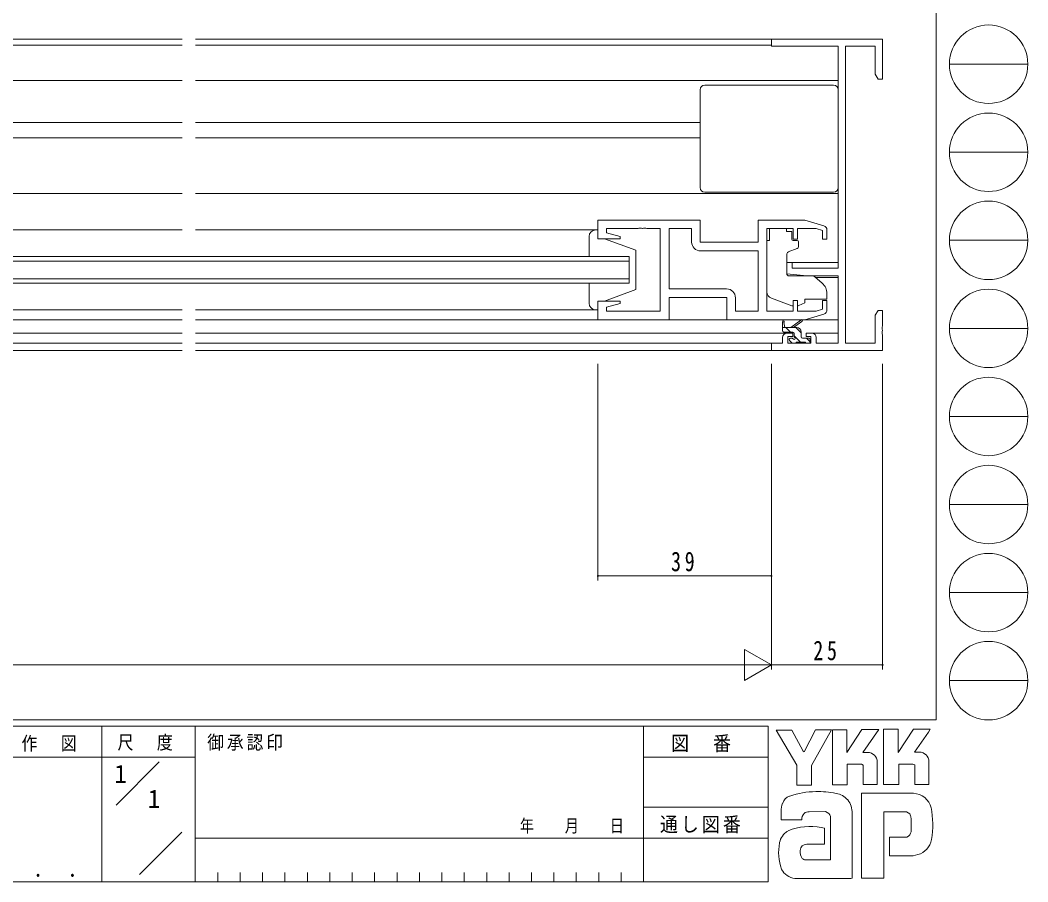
# Model space of a CAD drawing. Units: millimetres on the paper. Extents: x -397 to 397, y -282 to 282.
# Drawn here: x 170.1 to 396.7, y -282.1 to -88.4 of the extents above; entities that cross this region are included whole.
import ezdxf
from ezdxf.enums import TextEntityAlignment as Align

# ---------------------------------------------------------------- set-up
doc = ezdxf.new("R2010")
doc.units = ezdxf.units.MM
for name, color, linetype, lineweight in [('0-1_YKK_ZWAK', 7, 'Continuous', 18), ('0-3_YKK_11', 7, 'Continuous', 18), ('0-4_YKK_12', 2, 'Continuous', 18), ('0-5_YKK_13', 4, 'Continuous', 18), ('0-7_YKK_D', 6, 'Continuous', 18)]:
    doc.layers.add(name, color=color, linetype=linetype, lineweight=lineweight)
doc.layers.add('0-2_USER1', color=7, linetype='Continuous')
doc.styles.add('ＭＳ ゴシック', font='')
doc.styles.get('ＭＳ ゴシック').set_extended_font_data('MS Gothic')

msp = doc.modelspace()

# ---------------------------------------------------------------- linework, layer by layer
at = {"layer": '0-1_YKK_ZWAK'}
for p, q in [((376.092, 279.3), (376.092, -245.7)), ((379.068, -98.308), (396.708, -98.308)), ((379.068, -118.104), (396.708, -118.104)), ((379.068, -137.9), (396.708, -137.9)), ((379.068, -157.696), (396.708, -157.696)), ((379.068, -177.492), (396.708, -177.492)), ((379.068, -197.288), (396.708, -197.288)), ((379.068, -217.084), (396.708, -217.084)), ((379.068, -236.88), (396.708, -236.88)), ((376.092, -245.7), (-393.908, -245.7)), ((338.292, -247.1), (-393.908, -247.1)), ((188.492, -247.1), (188.492, -282.1)), ((209.492, -247.1), (209.492, -282.1)), ((310.291, -247.1), (310.291, -282.1)), ((338.292, -247.1), (338.292, -282.1)), ((340.129, -248.006), (343.642, -248.006)), ((344.724, -255.899), (340.129, -248.006)), ((348.928, -247.898), (346.372, -252.871)), ((352.751, -260.331), (352.751, -247.925)), ((364.266, -247.817), (367.537, -247.817)), ((364.266, -260.223), (364.266, -247.817)), ((370.969, -247.817), (374.753, -247.817)), ((374.375, -248.465), (371.253, -252.925)), ((374.753, -247.817), (374.375, -248.465)), ((360.671, -253.006), (359.632, -253.006)), ((372.292, -252.925), (371.253, -252.925)), ((189.476, -254.099), (121.292, -254.099)), ((189.476, -254.099), (209.492, -254.099)), ((191.662, -264.836), (201.355, -255.143)), ((310.291, -254.1), (338.292, -254.1)), ((359.266, -255.682), (356.076, -255.682)), ((362.833, -255.169), (362.833, -260.25)), ((367.672, -255.655), (367.672, -260.223)), ((370.861, -255.655), (367.672, -255.655)), ((371.294, -255.817), (370.861, -255.655)), ((371.294, -260.196), (371.294, -255.817)), ((374.456, -255.169), (374.456, -260.196)), ((367.672, -260.223), (364.266, -260.223)), ((371.294, -260.146), (371.344, -260.196)), ((374.456, -260.196), (371.294, -260.196)), ((370.915, -262.196), (359.32, -262.196)), ((359.32, -262.196), (359.32, -281.306)), ((310.291, -265.299), (338.292, -265.299)), ((341.21, -268.17), (341.21, -266.241)), ((351.238, -266.305), (347.54, -266.375)), ((357.211, -266.683), (357.211, -281.279)), ((364.347, -266.359), (368.996, -266.359)), ((364.347, -281.306), (364.347, -266.359)), ((345.859, -268.17), (341.21, -268.17)), ((352.319, -277.171), (352.319, -267.44)), ((370.465, -267.856), (370.483, -270.491)), ((196.964, -280.445), (206.488, -270.921)), ((209.492, -272.3), (310.291, -272.3)), ((338.292, -272.299), (310.291, -272.299)), ((350.967, -273.63), (346.973, -273.635)), ((365.563, -272.089), (365.563, -276.225)), ((369.104, -272.089), (365.563, -272.089)), ((365.563, -276.225), (370.888, -276.225)), ((370.888, -276.225), (371.969, -275.982)), ((346.697, -277.171), (352.319, -277.171)), ((351.886, -277.171), (352.238, -277.171)), ((352.319, -277.17), (352.32, -277.171)), ((214.532, -280), (214.532, -282.1)), ((219.572, -280), (219.572, -282.1)), ((224.612, -280), (224.612, -282.1)), ((229.652, -280), (229.652, -282.1)), ((234.692, -280), (234.692, -282.1)), ((239.732, -280), (239.732, -282.1)), ((244.772, -280), (244.772, -282.1)), ((249.812, -280), (249.812, -282.1)), ((254.852, -280), (254.852, -282.1)), ((259.892, -280), (259.892, -282.1)), ((264.932, -280), (264.932, -282.1)), ((269.972, -280), (269.972, -282.1)), ((275.012, -280), (275.012, -282.1)), ((280.052, -280), (280.052, -282.1)), ((285.092, -280), (285.092, -282.1)), ((290.132, -280), (290.132, -282.1)), ((295.172, -280), (295.172, -282.1)), ((300.211, -280), (300.211, -282.1)), ((305.251, -280), (305.251, -282.1)), ((-393.908, -282.1), (338.292, -282.1)), ((345.859, -281.36), (344.372, -281.36)), ((356.887, -281.333), (345.859, -281.36)), ((357.211, -281.279), (356.887, -281.333))]:
    msp.add_line(p, q, dxfattribs=at)
for points in [[(343.642, -248.006), (346.156, -252.709), (346.372, -252.871)], [(348.928, -247.898), (352.554, -247.898), (348.021, -255.926)], [(352.751, -247.925), (355.968, -247.925), (355.968, -253.023), (359.347, -247.871)], [(359.347, -247.871), (363.172, -247.871), (359.632, -253.006)], [(367.537, -247.817), (367.537, -253.008), (370.969, -247.817)], [(348.021, -255.926), (348.021, -260.358), (344.724, -260.358), (344.724, -255.899)], [(356.076, -255.682), (356.076, -260.331), (352.751, -260.331)], [(362.833, -260.25), (359.698, -260.25), (359.698, -255.845), (359.266, -255.682)], [(350.265, -269.873), (350.967, -270.035), (350.967, -273.63)], [(359.32, -281.306), (363.563, -281.306), (364.347, -281.306)]]:
    msp.add_lwpolyline(points, dxfattribs=at)
for centre in [(387.888, -98.308), (387.888, -118.104), (387.888, -137.9), (387.888, -157.696), (387.888, -177.492), (387.888, -197.288), (387.888, -217.084), (387.888, -236.88)]:
    msp.add_circle(centre, 8.82, dxfattribs=at)
for centre, radius, start, end in [((360.671, -255.169), 2.163, 0.00166, 89.99604), ((372.292, -255.088), 2.163, 0.00166, 89.99604), ((343.898, -265.155), 2.444, 109.02127, 161.51264), ((349.014, -279.501), 17.68, 89.89165, 109.30848), ((349.533, -282.563), 20.748, 78.78009, 91.46938), ((352.822, -266.596), 4.449, 40.66422, 80.31694), ((370.764, -266.54), 4.341, 14.44572, 87.08746), ((346.251, -266.266), 5.037, 158.41083, 179.71775), ((352.601, -266.585), 4.612, 358.78059, 38.76563), ((347.967, -268.107), 2.109, 138.46382, 181.71359), ((347.407, -268.071), 1.701, 85.50551, 126.78038), ((350.748, -267.854), 1.625, 14.7552, 72.44995), ((369.157, -267.579), 1.229, 16.43124, 96.91661), ((366.823, -268.308), 3.673, 4.93423, 17.03552), ((354.458, -269.287), 20.86, 350.99027, 10.67624), ((347.812, -282.954), 13.309, 79.38098, 112.05825), ((344.719, -274.027), 3.908, 121.82711, 169.08475), ((369.105, -270.784), 1.306, 269.95468, 342.90145), ((366.802, -270.141), 3.697, 343.6902, 354.75362), ((351.741, -275.495), 11.082, 168.76372, 199.80079), ((346.982, -275.079), 1.445, 90.33953, 178.03639), ((370.827, -271.845), 4.291, 285.44291, 349.90448), ((347.874, -275.428), 2.369, 171.08203, 216.71923), ((346.942, -275.665), 1.526, 230.9728, 260.75491), ((344.732, -277.543), 3.823, 207.31435, 263.59464)]:
    msp.add_arc(centre, radius, start, end, dxfattribs=at)
at = {"layer": '0-3_YKK_11'}
for p, q in [((339.037, -92.647), (339.037, -94.277)), ((364.037, -92.647), (339.037, -92.647)), ((364.037, -101.647), (364.037, -92.647)), ((339.037, -94.277), (354.037, -94.277)), ((354.037, -94.277), (354.037, -144.147)), ((355.667, -94.277), (362.407, -94.277)), ((355.667, -161.017), (355.667, -94.277)), ((362.407, -94.277), (362.407, -100.556)), ((362.407, -100.556), (363.037, -101.647)), ((363.037, -101.647), (364.037, -101.647)), ((300.037, -137.547), (300.037, -133.347)), ((300.037, -133.347), (323.037, -133.347)), ((323.037, -133.347), (323.037, -138.347)), ((336.037, -133.347), (346.537, -133.347)), ((336.037, -138.347), (336.037, -133.347)), ((346.537, -133.347), (350.824, -134.634)), ((301.967, -135.277), (301.967, -136.195)), ((309.079, -135.277), (301.967, -135.277)), ((309.262, -135.157), (309.079, -135.277)), ((309.812, -135.157), (309.262, -135.157)), ((309.995, -135.277), (309.812, -135.157)), ((310.079, -135.277), (309.995, -135.277)), ((310.262, -135.157), (310.079, -135.277)), ((310.812, -135.157), (310.262, -135.157)), ((310.995, -135.277), (310.812, -135.157)), ((314.037, -135.277), (310.995, -135.277)), ((314.037, -153.817), (314.037, -135.277)), ((316.037, -135.277), (321.107, -135.277)), ((316.037, -148.817), (316.037, -135.277)), ((321.107, -135.277), (321.107, -138.277)), ((338.037, -135.277), (338.037, -153.817)), ((343.937, -135.277), (338.037, -135.277)), ((343.937, -137.647), (343.937, -135.277)), ((344.937, -135.277), (344.937, -137.647)), ((349.142, -135.277), (344.937, -135.277)), ((350.537, -135.696), (349.142, -135.277)), ((350.537, -137.647), (350.537, -135.696)), ((351.537, -135.591), (351.537, -137.647)), ((304.997, -137.547), (300.037, -137.547)), ((301.967, -136.195), (305.066, -137.025)), ((305.066, -137.025), (304.997, -137.547)), ((344.937, -137.647), (343.937, -137.647)), ((351.537, -137.647), (350.537, -137.647)), ((323.037, -138.347), (336.037, -138.347)), ((323.107, -140.277), (336.037, -140.277)), ((336.037, -140.277), (336.037, -153.817)), ((336.037, -140.277), (336.037, -153.817)), ((342.537, -142.847), (342.537, -145.454)), ((343.737, -142.847), (342.537, -142.847)), ((343.737, -144.147), (343.737, -142.847)), ((354.037, -144.147), (343.737, -144.147)), ((342.537, -145.454), (347.037, -145.847)), ((347.037, -145.847), (354.037, -145.847)), ((354.037, -145.847), (354.037, -161.017)), ((328.967, -148.817), (316.037, -148.817)), ((300.037, -151.547), (304.997, -151.547)), ((300.037, -155.747), (300.037, -151.547)), ((304.997, -151.547), (305.066, -152.07)), ((316.037, -150.747), (316.037, -155.747)), ((329.037, -150.747), (316.037, -150.747)), ((329.037, -155.747), (329.037, -150.747)), ((330.967, -153.817), (330.967, -150.817)), ((343.937, -151.447), (344.937, -151.447)), ((343.937, -153.817), (343.937, -151.447)), ((344.937, -151.447), (344.937, -153.817)), ((350.537, -151.447), (351.537, -151.447)), ((350.537, -153.399), (350.537, -151.447)), ((351.537, -151.447), (351.537, -153.503)), ((305.066, -152.07), (301.967, -152.9)), ((301.967, -152.9), (301.967, -153.817)), ((301.967, -153.817), (314.037, -153.817)), ((336.037, -153.817), (330.967, -153.817)), ((338.037, -153.817), (343.937, -153.817)), ((344.937, -153.817), (349.142, -153.817)), ((349.142, -153.817), (350.537, -153.399)), ((363.037, -153.647), (362.407, -154.739)), ((364.037, -153.647), (363.037, -153.647)), ((364.037, -157.189), (364.037, -153.647)), ((316.037, -155.747), (300.037, -155.747)), ((346.537, -155.747), (329.037, -155.747)), ((350.824, -154.461), (346.537, -155.747)), ((362.407, -154.739), (362.407, -161.017)), ((363.917, -157.372), (364.037, -157.189)), ((363.917, -157.922), (363.917, -157.372)), ((364.037, -158.106), (363.917, -157.922)), ((363.917, -158.372), (364.037, -158.189)), ((363.917, -158.922), (363.917, -158.372)), ((364.037, -158.189), (364.037, -158.106)), ((341.537, -159.747), (341.537, -161.017)), ((343.837, -158.747), (342.537, -158.747)), ((342.737, -159.547), (343.837, -159.547)), ((342.737, -161.017), (342.737, -159.547)), ((343.837, -159.547), (343.837, -158.747)), ((346.837, -158.747), (346.837, -159.547)), ((348.137, -158.747), (346.837, -158.747)), ((346.837, -159.547), (347.937, -159.547)), ((347.937, -159.547), (347.937, -161.017)), ((349.137, -161.017), (349.137, -159.747)), ((364.037, -159.106), (363.917, -158.922)), ((364.037, -162.647), (364.037, -159.106)), ((339.037, -161.017), (339.037, -162.647)), ((341.537, -161.017), (339.037, -161.017)), ((339.037, -162.647), (364.037, -162.647)), ((347.937, -161.017), (342.737, -161.017)), ((354.037, -161.017), (349.137, -161.017)), ((362.407, -161.017), (355.667, -161.017))]:
    msp.add_line(p, q, dxfattribs=at)
for centre, radius, start, end in [((350.537, -135.591), 1, 359.99996, 73.30074), ((323.107, -138.277), 2, 180.00001, 269.99999), ((328.967, -150.817), 2, 0.00001, 89.99999), ((350.537, -153.503), 1, 286.69926, 0.00004), ((342.537, -159.747), 1, 90.00001, 179.99999), ((348.137, -159.747), 1, 0.00001, 89.99999)]:
    msp.add_arc(centre, radius, start, end, dxfattribs=at)
at = {"layer": '0-4_YKK_12'}
for p, q in [((-28.463, -92.647), (206.537, -92.647)), ((209.537, -92.647), (339.337, -92.647)), ((206.537, -94.047), (-28.463, -94.047)), ((339.037, -94.047), (209.537, -94.047)), ((108.037, -101.947), (206.537, -101.947)), ((209.537, -101.947), (354.037, -101.947)), ((109.037, -111.447), (206.537, -111.447)), ((209.537, -111.447), (323.037, -111.447)), ((109.037, -114.847), (206.537, -114.847)), ((209.537, -114.847), (323.037, -114.847)), ((109.037, -127.347), (206.537, -127.347)), ((209.537, -127.347), (354.037, -127.347)), ((102.037, -142.547), (206.537, -142.547)), ((307.037, -141.547), (202.537, -141.547)), ((202.537, -142.547), (307.037, -142.547)), ((342.537, -142.847), (354.037, -142.847)), ((206.537, -146.547), (102.037, -146.547)), ((307.037, -146.547), (202.537, -146.547)), ((348.914, -146.247), (354.037, -146.247)), ((109.037, -155.747), (206.537, -155.747)), ((209.537, -155.747), (307.537, -155.747)), ((112.037, -158.747), (206.537, -158.747)), ((209.537, -158.747), (342.537, -158.747)), ((348.137, -158.747), (354.037, -158.747)), ((206.537, -161.017), (112.037, -161.017)), ((112.037, -162.647), (206.537, -162.647)), ((339.337, -161.017), (209.537, -161.017)), ((209.537, -162.647), (339.337, -162.647))]:
    msp.add_line(p, q, dxfattribs=at)
for points in [[(206.537, -141.547), (102.037, -141.547), (102.037, -147.547), (206.537, -147.547)], [(202.537, -147.547), (307.037, -147.547), (307.037, -141.547)]]:
    msp.add_lwpolyline(points, dxfattribs=at)
at = {"layer": '0-5_YKK_13'}
for p, q in [((323.037, -104.048), (323.037, -126.048)), ((353.037, -103.048), (324.037, -103.048)), ((354.037, -126.048), (354.037, -104.048)), ((324.037, -127.048), (353.037, -127.048)), ((109.037, -135.547), (206.537, -135.547)), ((209.537, -135.547), (300.037, -135.547)), ((342.437, -135.277), (338.637, -135.277)), ((338.637, -135.277), (338.637, -135.947)), ((338.637, -136.947), (338.637, -135.947)), ((342.437, -135.277), (342.437, -135.947)), ((342.437, -135.947), (343.607, -135.947)), ((343.607, -136.947), (343.607, -135.947)), ((298.037, -141.547), (298.037, -137.047)), ((301.537, -137.547), (308.537, -140.147)), ((338.637, -137.947), (338.037, -137.947)), ((338.037, -149.503), (338.037, -137.947)), ((338.637, -137.947), (338.637, -136.947)), ((343.607, -136.947), (343.607, -137.647)), ((343.907, -137.947), (344.837, -137.947)), ((308.537, -140.147), (308.537, -148.947)), ((344.808, -139.767), (342.807, -140.495)), ((345.137, -138.247), (345.137, -139.297)), ((342.537, -140.944), (342.537, -145.55)), ((342.754, -145.849), (348.14, -145.896)), ((348.774, -146.13), (350.465, -147.549)), ((298.037, -152.047), (298.037, -147.547)), ((301.537, -151.547), (308.537, -148.947)), ((301.537, -151.547), (300.037, -151.547)), ((343.665, -152.588), (339.027, -150.913)), ((346.537, -151.447), (346.537, -151.945)), ((351.537, -149.848), (351.537, -151.147)), ((109.037, -153.547), (206.537, -153.547)), ((209.537, -153.547), (300.037, -153.547)), ((345.231, -152.554), (346.537, -151.945)), ((315.537, -155.747), (336.537, -155.747)), ((322.537, -155.747), (336.537, -155.747)), ((341.537, -158.217), (341.537, -156.218)), ((343.437, -157.517), (345.655, -155.835)), ((344.037, -157.517), (345.856, -156.116)), ((346.463, -155.747), (354.037, -155.747)), ((346.463, -155.747), (354.037, -155.747)), ((344.737, -157.517), (341.537, -157.517)), ((341.837, -156.391), (342.035, -157.517)), ((343.837, -158.517), (341.837, -158.517)), ((343.312, -158.517), (342.312, -157.517)), ((345.737, -158.698), (344.557, -157.517)), ((345.737, -159.617), (345.737, -158.517)), ((343.625, -160.93), (343.125, -160.43)), ((343.337, -159.917), (343.676, -159.917)), ((344.137, -159.456), (344.137, -158.817)), ((345.612, -160.817), (344.137, -159.343)), ((346.737, -160.817), (344.637, -160.817)), ((346.037, -159.917), (347.437, -159.917)), ((347.737, -160.698), (346.957, -159.917)), ((347.737, -160.217), (347.737, -160.717)), ((344.437, -161.017), (343.837, -161.017)), ((347.437, -161.017), (346.937, -161.017))]:
    msp.add_line(p, q, dxfattribs=at)
for points in [[(299.537, -135.547), (300.037, -135.547), (300.037, -137.547), (301.537, -137.547)], [(300.037, -151.547), (300.037, -153.547), (299.537, -153.547)], [(351.537, -151.147), (346.537, -151.147), (346.537, -151.447)]]:
    msp.add_lwpolyline(points, dxfattribs=at)
for centre, radius, start, end in [((324.037, -104.048), 1, 90, 180), ((353.037, -104.048), 1, 0, 90), ((324.037, -126.048), 1, 180, 270), ((353.037, -126.048), 1, 270, 0), ((299.537, -137.047), 1.5, 90, 180), ((343.907, -137.647), 0.3, 180, 270), ((344.837, -138.247), 0.3, 0, 90), ((343.037, -140.944), 0.5, 110, 180), ((344.637, -139.297), 0.5, 290, 0), ((342.837, -145.55), 0.3, 180, 269.5), ((348.131, -146.896), 1, 50, 89.5), ((339.537, -149.503), 1.5, 180, 250.14674), ((348.537, -149.848), 3, 0, 50), ((299.537, -152.047), 1.5, 180, 270), ((344.005, -151.647), 1, 250.14674, 266.11316), ((344.808, -151.647), 1, 277.40692, 295), ((341.737, -156.218), 0.2, 300, 180), ((345.837, -155.917), 0.2, 275.58288, 155.58289), ((341.837, -158.217), 0.3, 180, 270), ((343.837, -158.817), 0.3, 0, 90), ((344.737, -158.517), 1, 0, 90), ((343.337, -160.217), 0.3, 90, 225), ((343.676, -160.217), 0.3, 33.05573, 90), ((344.137, -159.917), 0.25, 213.05573, 56.94427), ((344.437, -159.456), 0.3, 180, 236.94427), ((344.437, -160.817), 0.2, 270, 0), ((346.037, -159.617), 0.3, 180, 270), ((346.937, -160.817), 0.2, 180, 270), ((347.437, -160.217), 0.3, 0, 90), ((347.437, -160.717), 0.3, 270, 0), ((343.837, -160.717), 0.3, 225, 270)]:
    msp.add_arc(centre, radius, start, end, dxfattribs=at)
at = {"layer": '0-7_YKK_D'}
for p, q in [((300.037, -165.647), (300.037, -214.347)), ((339.037, -165.647), (339.037, -234.347)), ((339.037, -165.647), (339.037, -214.347)), ((339.037, -165.647), (339.037, -234.347)), ((364.037, -165.647), (364.037, -234.347)), ((339.037, -213.347), (300.037, -213.347)), ((339.037, -233.347), (332.975, -229.847)), ((332.975, -229.847), (332.975, -236.847)), ((-153.963, -233.347), (332.037, -233.347)), ((339.037, -233.347), (326.912, -233.347)), ((339.037, -233.347), (332.975, -236.847)), ((339.037, -233.347), (364.037, -233.347))]:
    msp.add_line(p, q, dxfattribs=at)
for centre, start, end in [((300.037, -213.347), 0, 180), ((300.037, -213.347), 180, 0), ((339.037, -213.347), 0, 180), ((339.037, -213.347), 180, 0), ((364.037, -233.347), 0, 180), ((364.037, -233.347), 180, 0)]:
    msp.add_arc(centre, 0.106, start, end, dxfattribs=at)

# ---------------------------------------------------------------- texts
at = {"layer": '0-1_YKK_ZWAK', "attachment_point": 7, "style": 'ＭＳ ゴシック'}
for s, insert, char_height in [('\\T1.24;\\W0.85;作\\~\\~図', (170.412, -252.862), 3.079), ('\\T1.24;\\W0.85;尺\\~\\~度', (192.004, -252.637), 3.079), ('\\T1.17;\\W0.9;御承認印', (212.159, -252.633), 3.079), ('\\T1.17;\\W0.9;図\u3000番', (316.489, -252.962), 3.284), ('\\T1.17;\\W0.9;通し図番', (313.971, -271.185), 3.284), ('\\T1.28;\\W0.8;年\\~\\~\\~月\\~\\~\\~日', (282.468, -271.269), 2.903), ('\\T1.24;\\W0.85;\\~．\\~．', (170.547, -281.046), 3.592)]:
    msp.add_mtext(s, dxfattribs=dict(at, insert=insert, char_height=char_height))
at = {"layer": '0-2_USER1', "style": 'ＭＳ ゴシック'}
for p in [(191.292, -261.099), (198.825, -266.699)]:
    msp.add_text('1', height=4.106, dxfattribs=at).set_placement(p, align=Align.BOTTOM_LEFT)
at = {"layer": '0-7_YKK_D', "color": 7, "char_height": 4.399, "attachment_point": 7, "style": 'ＭＳ ゴシック'}
for s, insert in [('\\T1.37;\\W0.75;39', (316.467, -212.347)), ('\\T1.37;\\W0.75;25', (348.455, -232.347))]:
    msp.add_mtext(s, dxfattribs=dict(at, insert=insert))

doc.saveas('drawing.dxf')
